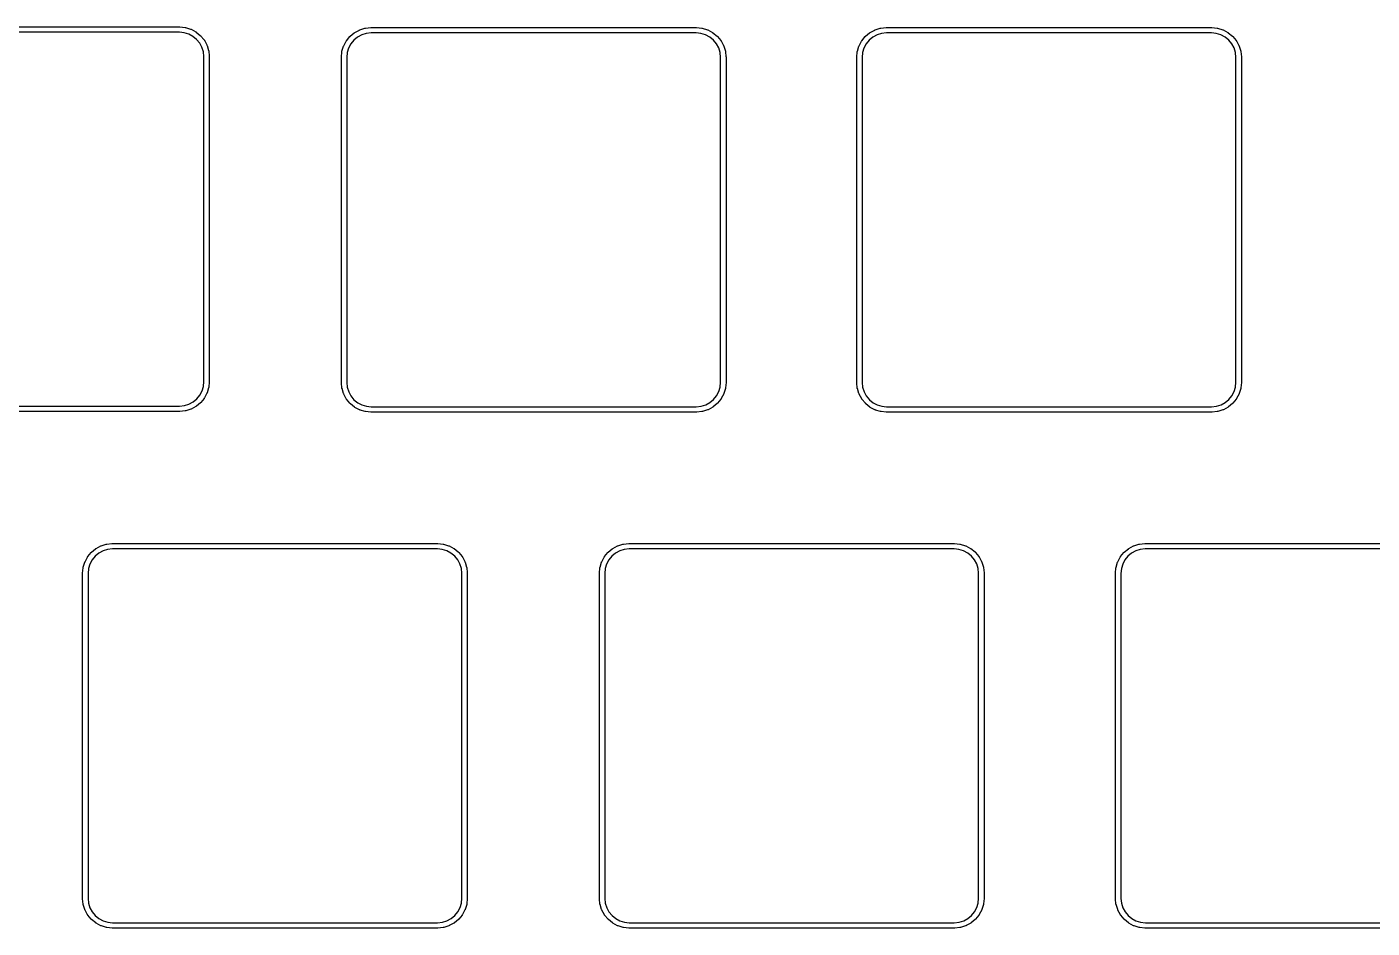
# Model space of a CAD drawing. Extents: x -16 to 302, y -161 to -39.
# Drawn here: x 124.96 to 174.62, y -137.28 to -104 of the extents above; entities that cross this region are included whole.
import ezdxf

# ---------------------------------------------------------------- set-up
doc = ezdxf.new("R2010")
doc.units = 0
doc.layers.add('BLACK', color=7, linetype='CONTINUOUS')

msp = doc.modelspace()

# ---------------------------------------------------------------- linework, layer by layer
at = {"layer": 'BLACK', "linetype": 'CONTINUOUS'}
for p, q in [((118.588, -104.002), (130.598, -104.002)), ((130.588, -104.202), (118.592, -104.202)), ((130.767, -104.22), (130.588, -104.202)), ((130.598, -104.002), (130.602, -104.002)), ((130.602, -104.002), (130.602, -104.002)), ((130.602, -104.002), (130.797, -104.021)), ((130.935, -104.27), (130.767, -104.22)), ((130.797, -104.021), (130.797, -104.021)), ((130.797, -104.021), (130.798, -104.022)), ((130.798, -104.022), (130.807, -104.023)), ((130.807, -104.023), (130.816, -104.025)), ((130.816, -104.025), (131.003, -104.082)), ((131.09, -104.353), (130.935, -104.27)), ((131.003, -104.082), (131.003, -104.082)), ((131.003, -104.082), (131.004, -104.082)), ((131.004, -104.082), (131.012, -104.086)), ((131.012, -104.086), (131.021, -104.089)), ((131.021, -104.089), (131.193, -104.181)), ((131.193, -104.181), (131.193, -104.181)), ((131.193, -104.181), (131.193, -104.181)), ((131.193, -104.181), (131.194, -104.181)), ((131.194, -104.181), (131.202, -104.186)), ((131.202, -104.186), (131.209, -104.191)), ((131.209, -104.191), (131.36, -104.315)), ((136.895, -104.346), (137.045, -104.221)), ((137.045, -104.221), (137.046, -104.22)), ((137.046, -104.22), (137.054, -104.215)), ((137.054, -104.215), (137.061, -104.21)), ((137.061, -104.21), (137.233, -104.117)), ((137.233, -104.117), (137.234, -104.117)), ((137.234, -104.117), (137.243, -104.113)), ((137.243, -104.113), (137.251, -104.11)), ((137.251, -104.11), (137.437, -104.052)), ((137.487, -104.246), (137.319, -104.298)), ((137.437, -104.052), (137.439, -104.052)), ((137.439, -104.052), (137.448, -104.05)), ((137.448, -104.05), (137.456, -104.048)), ((137.456, -104.048), (137.651, -104.028)), ((137.666, -104.227), (137.487, -104.246)), ((137.651, -104.028), (137.652, -104.028)), ((137.652, -104.028), (137.656, -104.028)), ((137.656, -104.028), (137.661, -104.027)), ((137.661, -104.027), (137.663, -104.027)), ((137.663, -104.027), (137.663, -104.027)), ((137.663, -104.027), (149.673, -104.027)), ((137.668, -104.227), (137.666, -104.227)), ((149.663, -104.227), (137.668, -104.227)), ((149.843, -104.245), (149.663, -104.227)), ((149.673, -104.027), (149.678, -104.028)), ((149.678, -104.028), (149.678, -104.028)), ((149.678, -104.028), (149.872, -104.047)), ((150.011, -104.296), (149.843, -104.245)), ((149.872, -104.047), (149.872, -104.047)), ((149.872, -104.047), (149.873, -104.047)), ((149.873, -104.047), (149.882, -104.049)), ((149.882, -104.049), (149.891, -104.051)), ((149.891, -104.051), (150.078, -104.107)), ((150.078, -104.107), (150.078, -104.107)), ((150.078, -104.107), (150.079, -104.107)), ((150.079, -104.107), (150.088, -104.111)), ((150.088, -104.111), (150.096, -104.114)), ((150.096, -104.114), (150.268, -104.206)), ((150.268, -104.206), (150.268, -104.206)), ((150.268, -104.206), (150.268, -104.206)), ((150.268, -104.206), (150.27, -104.207)), ((150.27, -104.207), (150.277, -104.212)), ((150.277, -104.212), (150.285, -104.217)), ((150.285, -104.217), (150.436, -104.34)), ((155.919, -104.346), (156.07, -104.221)), ((156.07, -104.221), (156.071, -104.22)), ((156.071, -104.22), (156.078, -104.215)), ((156.078, -104.215), (156.086, -104.21)), ((156.086, -104.21), (156.258, -104.117)), ((156.258, -104.117), (156.259, -104.117)), ((156.259, -104.117), (156.267, -104.113)), ((156.267, -104.113), (156.276, -104.11)), ((156.276, -104.11), (156.462, -104.052)), ((156.512, -104.246), (156.344, -104.298)), ((156.462, -104.052), (156.463, -104.052)), ((156.463, -104.052), (156.472, -104.05)), ((156.472, -104.05), (156.481, -104.048)), ((156.481, -104.048), (156.675, -104.028)), ((156.691, -104.227), (156.512, -104.246)), ((156.675, -104.028), (156.677, -104.028)), ((156.677, -104.028), (156.681, -104.028)), ((156.681, -104.028), (156.685, -104.027)), ((156.685, -104.027), (156.688, -104.027)), ((156.688, -104.027), (156.688, -104.027)), ((156.688, -104.027), (168.698, -104.027)), ((156.692, -104.227), (156.691, -104.227)), ((168.688, -104.227), (156.692, -104.227)), ((168.867, -104.245), (168.688, -104.227)), ((168.698, -104.027), (168.702, -104.028)), ((168.702, -104.028), (168.702, -104.028)), ((168.702, -104.028), (168.897, -104.047)), ((169.035, -104.296), (168.867, -104.245)), ((168.897, -104.047), (168.897, -104.047)), ((168.897, -104.047), (168.898, -104.047)), ((168.898, -104.047), (168.907, -104.049)), ((168.907, -104.049), (168.916, -104.051)), ((168.916, -104.051), (169.103, -104.107)), ((169.103, -104.107), (169.103, -104.107)), ((169.103, -104.107), (169.104, -104.107)), ((169.104, -104.107), (169.112, -104.111)), ((169.112, -104.111), (169.121, -104.114)), ((169.121, -104.114), (169.293, -104.206)), ((169.293, -104.206), (169.293, -104.206)), ((169.293, -104.206), (169.293, -104.206)), ((169.293, -104.206), (169.294, -104.207)), ((169.294, -104.207), (169.302, -104.212)), ((169.302, -104.212), (169.309, -104.217)), ((169.309, -104.217), (169.46, -104.34)), ((131.226, -104.464), (131.09, -104.353)), ((131.338, -104.599), (131.226, -104.464)), ((131.422, -104.753), (131.338, -104.599)), ((131.36, -104.315), (131.36, -104.315)), ((131.36, -104.315), (131.36, -104.315)), ((131.36, -104.315), (131.362, -104.316)), ((131.362, -104.316), (131.368, -104.322)), ((131.368, -104.322), (131.374, -104.329)), ((131.374, -104.329), (131.499, -104.479)), ((131.474, -104.921), (131.422, -104.753)), ((131.499, -104.479), (131.5, -104.48)), ((131.5, -104.48), (131.505, -104.488)), ((131.505, -104.488), (131.51, -104.495)), ((131.51, -104.495), (131.602, -104.667)), ((131.602, -104.667), (131.603, -104.668)), ((131.603, -104.668), (131.606, -104.676)), ((131.606, -104.676), (131.61, -104.685)), ((131.61, -104.685), (131.668, -104.871)), ((136.591, -104.904), (136.648, -104.717)), ((136.648, -104.716), (136.652, -104.708)), ((136.648, -104.717), (136.648, -104.716)), ((136.652, -104.708), (136.655, -104.699)), ((136.655, -104.699), (136.747, -104.527)), ((136.747, -104.526), (136.753, -104.518)), ((136.747, -104.527), (136.747, -104.526)), ((136.747, -104.527), (136.747, -104.527)), ((136.747, -104.527), (136.747, -104.527)), ((136.753, -104.518), (136.758, -104.511)), ((136.758, -104.511), (136.881, -104.359)), ((136.919, -104.63), (136.836, -104.785)), ((136.881, -104.359), (136.882, -104.358)), ((136.881, -104.359), (136.881, -104.359)), ((136.881, -104.359), (136.881, -104.359)), ((136.882, -104.358), (136.888, -104.352)), ((136.888, -104.352), (136.895, -104.346)), ((137.03, -104.493), (136.919, -104.63)), ((137.165, -104.382), (137.03, -104.493)), ((137.319, -104.298), (137.165, -104.382)), ((150.166, -104.378), (150.011, -104.296)), ((150.302, -104.489), (150.166, -104.378)), ((150.414, -104.624), (150.302, -104.489)), ((150.497, -104.779), (150.414, -104.624)), ((150.436, -104.34), (150.436, -104.34)), ((150.436, -104.34), (150.436, -104.34)), ((150.436, -104.34), (150.437, -104.341)), ((150.437, -104.341), (150.443, -104.348)), ((150.443, -104.348), (150.45, -104.354)), ((150.45, -104.354), (150.574, -104.504)), ((150.549, -104.946), (150.497, -104.779)), ((150.574, -104.504), (150.575, -104.505)), ((150.575, -104.505), (150.58, -104.513)), ((150.58, -104.513), (150.585, -104.521)), ((150.585, -104.521), (150.678, -104.692)), ((150.678, -104.692), (150.678, -104.693)), ((150.678, -104.693), (150.682, -104.702)), ((150.682, -104.702), (150.685, -104.71)), ((150.685, -104.71), (150.743, -104.897)), ((155.616, -104.904), (155.672, -104.717)), ((155.672, -104.717), (155.673, -104.716)), ((155.673, -104.716), (155.676, -104.708)), ((155.676, -104.708), (155.68, -104.699)), ((155.68, -104.699), (155.771, -104.527)), ((155.771, -104.527), (155.772, -104.526)), ((155.771, -104.527), (155.771, -104.527)), ((155.771, -104.527), (155.771, -104.527)), ((155.772, -104.526), (155.777, -104.518)), ((155.777, -104.518), (155.782, -104.511)), ((155.782, -104.511), (155.906, -104.359)), ((155.943, -104.63), (155.861, -104.785)), ((155.906, -104.358), (155.913, -104.352)), ((155.906, -104.359), (155.906, -104.358)), ((155.906, -104.359), (155.906, -104.359)), ((155.906, -104.359), (155.906, -104.359)), ((155.913, -104.352), (155.919, -104.346)), ((156.054, -104.493), (155.943, -104.63)), ((156.19, -104.382), (156.054, -104.493)), ((156.344, -104.298), (156.19, -104.382)), ((169.19, -104.378), (169.035, -104.296)), ((169.326, -104.489), (169.19, -104.378)), ((169.438, -104.624), (169.326, -104.489)), ((169.522, -104.779), (169.438, -104.624)), ((169.46, -104.34), (169.46, -104.34)), ((169.46, -104.34), (169.46, -104.34)), ((169.46, -104.34), (169.462, -104.341)), ((169.462, -104.341), (169.468, -104.348)), ((169.468, -104.348), (169.474, -104.354)), ((169.474, -104.354), (169.599, -104.504)), ((169.574, -104.946), (169.522, -104.779)), ((169.599, -104.504), (169.6, -104.505)), ((169.6, -104.505), (169.605, -104.513)), ((169.605, -104.513), (169.61, -104.521)), ((169.61, -104.521), (169.702, -104.692)), ((169.702, -104.692), (169.703, -104.693)), ((169.703, -104.693), (169.706, -104.702)), ((169.706, -104.702), (169.71, -104.71)), ((169.71, -104.71), (169.768, -104.897)), ((131.493, -105.1), (131.474, -104.921)), ((131.493, -105.102), (131.493, -105.1)), ((131.493, -117.097), (131.493, -105.102)), ((131.668, -104.871), (131.668, -104.873)), ((131.668, -104.873), (131.67, -104.881)), ((131.67, -104.881), (131.672, -104.89)), ((131.672, -104.89), (131.692, -105.084)), ((131.692, -105.084), (131.692, -105.086)), ((131.692, -105.086), (131.692, -105.09)), ((131.692, -105.09), (131.693, -105.095)), ((131.693, -105.095), (131.693, -105.097)), ((131.693, -105.097), (131.693, -105.097)), ((131.693, -105.097), (131.693, -117.107)), ((136.568, -105.118), (136.588, -104.923)), ((136.568, -105.122), (136.568, -105.118)), ((136.568, -105.118), (136.568, -105.118)), ((136.568, -117.132), (136.568, -105.122)), ((136.588, -104.922), (136.59, -104.913)), ((136.588, -104.923), (136.588, -104.922)), ((136.59, -104.913), (136.591, -104.904)), ((136.786, -104.953), (136.768, -105.132)), ((136.768, -105.132), (136.768, -117.127)), ((136.836, -104.785), (136.786, -104.953)), ((150.568, -105.126), (150.549, -104.946)), ((150.568, -105.127), (150.568, -105.126)), ((150.568, -117.122), (150.568, -105.127)), ((150.743, -104.897), (150.744, -104.898)), ((150.744, -104.898), (150.745, -104.907)), ((150.745, -104.907), (150.747, -104.916)), ((150.747, -104.916), (150.767, -105.11)), ((150.767, -105.11), (150.768, -105.111)), ((150.768, -105.111), (150.768, -105.116)), ((150.768, -105.116), (150.768, -105.12)), ((150.768, -105.12), (150.768, -105.122)), ((150.768, -105.122), (150.768, -105.122)), ((150.768, -105.122), (150.768, -117.132)), ((155.593, -105.118), (155.612, -104.923)), ((155.593, -105.122), (155.593, -105.118)), ((155.593, -105.118), (155.593, -105.118)), ((155.593, -117.132), (155.593, -105.122)), ((155.612, -104.922), (155.614, -104.913)), ((155.612, -104.923), (155.612, -104.922)), ((155.614, -104.913), (155.616, -104.904)), ((155.81, -104.953), (155.793, -105.132)), ((155.793, -105.132), (155.793, -117.127)), ((155.861, -104.785), (155.81, -104.953)), ((169.593, -105.126), (169.574, -104.946)), ((169.593, -105.127), (169.593, -105.126)), ((169.593, -117.122), (169.593, -105.127)), ((169.768, -104.897), (169.768, -104.898)), ((169.768, -104.898), (169.77, -104.907)), ((169.77, -104.907), (169.772, -104.916)), ((169.772, -104.916), (169.792, -105.11)), ((169.792, -105.11), (169.792, -105.111)), ((169.792, -105.111), (169.792, -105.116)), ((169.792, -105.116), (169.793, -105.12)), ((169.793, -105.12), (169.793, -105.122)), ((169.793, -105.122), (169.793, -105.122)), ((169.793, -105.122), (169.793, -117.132)), ((131.475, -117.277), (131.493, -117.097)), ((131.692, -117.112), (131.673, -117.306)), ((131.693, -117.107), (131.692, -117.112)), ((131.692, -117.112), (131.692, -117.112)), ((136.568, -117.135), (136.568, -117.132)), ((136.568, -117.132), (136.568, -117.132)), ((136.568, -117.139), (136.568, -117.135)), ((136.568, -117.143), (136.568, -117.139)), ((136.569, -117.145), (136.568, -117.143)), ((136.589, -117.339), (136.569, -117.145)), ((136.768, -117.127), (136.768, -117.129)), ((136.768, -117.129), (136.787, -117.308)), ((150.55, -117.302), (150.568, -117.122)), ((150.768, -117.137), (150.748, -117.331)), ((150.768, -117.132), (150.768, -117.137)), ((150.768, -117.137), (150.768, -117.137)), ((155.593, -117.135), (155.593, -117.132)), ((155.593, -117.132), (155.593, -117.132)), ((155.593, -117.139), (155.593, -117.135)), ((155.593, -117.143), (155.593, -117.139)), ((155.593, -117.145), (155.593, -117.143)), ((155.614, -117.339), (155.593, -117.145)), ((155.793, -117.127), (155.793, -117.129)), ((155.793, -117.129), (155.811, -117.308)), ((169.575, -117.302), (169.593, -117.122)), ((169.792, -117.137), (169.773, -117.331)), ((169.793, -117.132), (169.792, -117.137)), ((169.792, -117.137), (169.792, -117.137)), ((131.231, -117.736), (131.342, -117.6)), ((131.342, -117.6), (131.424, -117.445)), ((131.424, -117.445), (131.475, -117.277)), ((131.605, -117.53), (131.514, -117.702)), ((131.609, -117.522), (131.605, -117.53)), ((131.612, -117.513), (131.609, -117.522)), ((131.613, -117.512), (131.612, -117.513)), ((131.669, -117.325), (131.613, -117.512)), ((131.671, -117.316), (131.669, -117.325)), ((131.673, -117.307), (131.671, -117.316)), ((131.673, -117.306), (131.673, -117.307)), ((136.591, -117.348), (136.589, -117.339)), ((136.592, -117.357), (136.591, -117.348)), ((136.593, -117.358), (136.592, -117.357)), ((136.651, -117.544), (136.593, -117.358)), ((136.654, -117.553), (136.651, -117.544)), ((136.658, -117.561), (136.654, -117.553)), ((136.658, -117.562), (136.658, -117.561)), ((136.751, -117.734), (136.658, -117.562)), ((136.658, -117.562), (136.658, -117.562)), ((136.658, -117.562), (136.658, -117.562)), ((136.787, -117.308), (136.839, -117.476)), ((136.839, -117.476), (136.922, -117.63)), ((136.922, -117.63), (137.034, -117.766)), ((150.306, -117.761), (150.417, -117.625)), ((150.417, -117.625), (150.5, -117.47)), ((150.5, -117.47), (150.55, -117.302)), ((150.681, -117.555), (150.589, -117.728)), ((150.684, -117.547), (150.681, -117.555)), ((150.688, -117.539), (150.684, -117.547)), ((150.745, -117.35), (150.688, -117.537)), ((150.688, -117.537), (150.688, -117.539)), ((150.746, -117.342), (150.745, -117.35)), ((150.748, -117.333), (150.746, -117.342)), ((150.748, -117.331), (150.748, -117.333)), ((155.615, -117.348), (155.614, -117.339)), ((155.617, -117.357), (155.615, -117.348)), ((155.617, -117.358), (155.617, -117.357)), ((155.675, -117.544), (155.617, -117.358)), ((155.679, -117.553), (155.675, -117.544)), ((155.682, -117.561), (155.679, -117.553)), ((155.683, -117.562), (155.682, -117.561)), ((155.776, -117.734), (155.683, -117.562)), ((155.683, -117.562), (155.683, -117.562)), ((155.683, -117.562), (155.683, -117.562)), ((155.811, -117.308), (155.863, -117.476)), ((155.863, -117.476), (155.947, -117.63)), ((155.947, -117.63), (156.059, -117.766)), ((169.331, -117.761), (169.442, -117.625)), ((169.442, -117.625), (169.524, -117.47)), ((169.524, -117.47), (169.575, -117.302)), ((169.705, -117.555), (169.614, -117.728)), ((169.709, -117.547), (169.705, -117.555)), ((169.712, -117.539), (169.709, -117.547)), ((169.713, -117.537), (169.712, -117.539)), ((169.769, -117.35), (169.713, -117.537)), ((169.771, -117.342), (169.769, -117.35)), ((169.773, -117.333), (169.771, -117.342)), ((169.773, -117.331), (169.773, -117.333)), ((118.597, -118.002), (130.593, -118.002)), ((130.593, -118.002), (130.594, -118.002)), ((130.594, -118.002), (130.773, -117.983)), ((130.804, -118.181), (130.61, -118.201)), ((130.773, -117.983), (130.941, -117.931)), ((130.813, -118.179), (130.804, -118.181)), ((130.822, -118.177), (130.813, -118.179)), ((130.823, -118.177), (130.822, -118.177)), ((131.01, -118.119), (130.823, -118.177)), ((130.941, -117.931), (131.096, -117.848)), ((131.018, -118.116), (131.01, -118.119)), ((131.026, -118.112), (131.018, -118.116)), ((131.028, -118.112), (131.026, -118.112)), ((131.199, -118.019), (131.028, -118.112)), ((131.028, -118.112), (131.028, -118.112)), ((131.028, -118.112), (131.028, -118.112)), ((131.096, -117.848), (131.231, -117.736)), ((131.207, -118.014), (131.199, -118.019)), ((131.214, -118.009), (131.207, -118.014)), ((131.216, -118.008), (131.214, -118.009)), ((131.366, -117.884), (131.216, -118.008)), ((131.372, -117.877), (131.366, -117.884)), ((131.379, -117.871), (131.372, -117.877)), ((131.38, -117.87), (131.379, -117.871)), ((131.503, -117.718), (131.38, -117.87)), ((131.38, -117.87), (131.38, -117.87)), ((131.38, -117.87), (131.38, -117.87)), ((131.508, -117.711), (131.503, -117.718)), ((131.513, -117.703), (131.508, -117.711)), ((131.514, -117.702), (131.513, -117.703)), ((131.514, -117.702), (131.514, -117.702)), ((131.514, -117.702), (131.514, -117.702)), ((136.756, -117.742), (136.751, -117.734)), ((136.761, -117.749), (136.756, -117.742)), ((136.762, -117.75), (136.761, -117.749)), ((136.886, -117.901), (136.762, -117.75)), ((136.893, -117.907), (136.886, -117.901)), ((136.899, -117.913), (136.893, -117.907)), ((136.9, -117.914), (136.899, -117.913)), ((137.051, -118.038), (136.9, -117.914)), ((136.9, -117.914), (136.9, -117.914)), ((136.9, -117.914), (136.9, -117.914)), ((137.034, -117.766), (137.17, -117.877)), ((137.059, -118.043), (137.051, -118.038)), ((137.066, -118.048), (137.059, -118.043)), ((137.068, -118.049), (137.066, -118.048)), ((137.24, -118.14), (137.068, -118.049)), ((137.068, -118.049), (137.068, -118.049)), ((137.068, -118.049), (137.068, -118.049)), ((137.17, -117.877), (137.325, -117.959)), ((137.248, -118.144), (137.24, -118.14)), ((137.257, -118.147), (137.248, -118.144)), ((137.258, -118.148), (137.257, -118.147)), ((137.445, -118.204), (137.258, -118.148)), ((137.325, -117.959), (137.493, -118.01)), ((137.493, -118.01), (137.673, -118.027)), ((137.673, -118.027), (149.668, -118.027)), ((149.668, -118.027), (149.67, -118.027)), ((149.67, -118.027), (149.849, -118.008)), ((149.849, -118.008), (150.017, -117.957)), ((150.085, -118.145), (149.899, -118.202)), ((150.017, -117.957), (150.171, -117.873)), ((150.093, -118.141), (150.085, -118.145)), ((150.102, -118.138), (150.093, -118.141)), ((150.103, -118.137), (150.102, -118.138)), ((150.275, -118.044), (150.103, -118.137)), ((150.103, -118.137), (150.103, -118.137)), ((150.103, -118.137), (150.103, -118.137)), ((150.171, -117.873), (150.306, -117.761)), ((150.282, -118.039), (150.275, -118.044)), ((150.29, -118.034), (150.282, -118.039)), ((150.291, -118.033), (150.29, -118.034)), ((150.441, -117.909), (150.291, -118.033)), ((150.448, -117.903), (150.441, -117.909)), ((150.454, -117.896), (150.448, -117.903)), ((150.455, -117.895), (150.454, -117.896)), ((150.578, -117.744), (150.455, -117.895)), ((150.455, -117.895), (150.455, -117.895)), ((150.455, -117.895), (150.455, -117.895)), ((150.583, -117.736), (150.578, -117.744)), ((150.589, -117.729), (150.583, -117.736)), ((150.589, -117.728), (150.589, -117.728)), ((150.589, -117.728), (150.589, -117.728)), ((150.589, -117.728), (150.589, -117.729)), ((155.781, -117.742), (155.776, -117.734)), ((155.786, -117.749), (155.781, -117.742)), ((155.787, -117.75), (155.786, -117.749)), ((155.911, -117.901), (155.787, -117.75)), ((155.917, -117.907), (155.911, -117.901)), ((155.924, -117.913), (155.917, -117.907)), ((155.925, -117.914), (155.924, -117.913)), ((156.076, -118.038), (155.925, -117.914)), ((155.925, -117.914), (155.925, -117.914)), ((155.925, -117.914), (155.925, -117.914)), ((156.059, -117.766), (156.195, -117.877)), ((156.084, -118.043), (156.076, -118.038)), ((156.091, -118.048), (156.084, -118.043)), ((156.092, -118.049), (156.091, -118.048)), ((156.265, -118.14), (156.092, -118.049)), ((156.092, -118.049), (156.092, -118.049)), ((156.092, -118.049), (156.092, -118.049)), ((156.195, -117.877), (156.35, -117.959)), ((156.273, -118.144), (156.265, -118.14)), ((156.281, -118.147), (156.273, -118.144)), ((156.283, -118.148), (156.281, -118.147)), ((156.469, -118.204), (156.283, -118.148)), ((156.35, -117.959), (156.518, -118.01)), ((156.518, -118.01), (156.697, -118.027)), ((156.697, -118.027), (168.693, -118.027)), ((168.693, -118.027), (168.694, -118.027)), ((168.694, -118.027), (168.873, -118.008)), ((168.873, -118.008), (169.041, -117.957)), ((169.11, -118.145), (168.923, -118.202)), ((169.041, -117.957), (169.196, -117.873)), ((169.118, -118.141), (169.11, -118.145)), ((169.126, -118.138), (169.118, -118.141)), ((169.128, -118.137), (169.126, -118.138)), ((169.299, -118.044), (169.128, -118.137)), ((169.128, -118.137), (169.128, -118.137)), ((169.128, -118.137), (169.128, -118.137)), ((169.196, -117.873), (169.331, -117.761)), ((169.307, -118.039), (169.299, -118.044)), ((169.314, -118.034), (169.307, -118.039)), ((169.316, -118.033), (169.314, -118.034)), ((169.466, -117.909), (169.316, -118.033)), ((169.472, -117.903), (169.466, -117.909)), ((169.479, -117.896), (169.472, -117.903)), ((169.48, -117.895), (169.479, -117.896)), ((169.603, -117.744), (169.48, -117.895)), ((169.48, -117.895), (169.48, -117.895)), ((169.48, -117.895), (169.48, -117.895)), ((169.608, -117.736), (169.603, -117.744)), ((169.613, -117.729), (169.608, -117.736)), ((169.614, -117.728), (169.613, -117.729)), ((169.614, -117.728), (169.614, -117.728)), ((169.614, -117.728), (169.614, -117.728)), ((130.598, -118.202), (118.588, -118.202)), ((130.6, -118.202), (130.598, -118.202)), ((130.598, -118.202), (130.598, -118.202)), ((130.604, -118.201), (130.6, -118.202)), ((130.609, -118.201), (130.604, -118.201)), ((130.61, -118.201), (130.609, -118.201)), ((137.454, -118.206), (137.445, -118.204)), ((137.463, -118.208), (137.454, -118.206)), ((137.464, -118.208), (137.463, -118.208)), ((137.658, -118.227), (137.464, -118.208)), ((137.464, -118.208), (137.464, -118.208)), ((137.663, -118.227), (137.658, -118.227)), ((137.658, -118.227), (137.658, -118.227)), ((149.673, -118.227), (137.663, -118.227)), ((149.675, -118.227), (149.673, -118.227)), ((149.673, -118.227), (149.673, -118.227)), ((149.68, -118.227), (149.675, -118.227)), ((149.684, -118.227), (149.68, -118.227)), ((149.685, -118.227), (149.684, -118.227)), ((149.88, -118.206), (149.685, -118.227)), ((149.888, -118.205), (149.88, -118.206)), ((149.897, -118.203), (149.888, -118.205)), ((149.899, -118.202), (149.897, -118.203)), ((156.478, -118.206), (156.469, -118.204)), ((156.487, -118.208), (156.478, -118.206)), ((156.489, -118.208), (156.487, -118.208)), ((156.683, -118.227), (156.489, -118.208)), ((156.489, -118.208), (156.489, -118.208)), ((156.688, -118.227), (156.683, -118.227)), ((156.683, -118.227), (156.683, -118.227)), ((168.698, -118.227), (156.688, -118.227)), ((168.7, -118.227), (168.698, -118.227)), ((168.698, -118.227), (168.698, -118.227)), ((168.704, -118.227), (168.7, -118.227)), ((168.709, -118.227), (168.704, -118.227)), ((168.71, -118.227), (168.709, -118.227)), ((168.904, -118.206), (168.71, -118.227)), ((168.913, -118.205), (168.904, -118.206)), ((168.922, -118.203), (168.913, -118.205)), ((168.923, -118.202), (168.922, -118.203)), ((127.701, -123.16), (127.887, -123.102)), ((127.887, -123.102), (127.888, -123.102)), ((127.888, -123.102), (127.897, -123.1)), ((127.897, -123.1), (127.906, -123.098)), ((127.906, -123.098), (128.1, -123.078)), ((128.1, -123.078), (128.102, -123.078)), ((128.102, -123.078), (128.106, -123.078)), ((128.106, -123.078), (128.11, -123.077)), ((128.11, -123.077), (128.113, -123.077)), ((128.113, -123.077), (128.113, -123.077)), ((128.113, -123.077), (140.123, -123.077)), ((140.123, -123.077), (140.127, -123.078)), ((140.127, -123.078), (140.127, -123.078)), ((140.127, -123.078), (140.322, -123.097)), ((140.322, -123.097), (140.322, -123.097)), ((140.322, -123.097), (140.323, -123.097)), ((140.323, -123.097), (140.332, -123.099)), ((140.332, -123.099), (140.341, -123.101)), ((140.341, -123.101), (140.528, -123.157)), ((146.776, -123.16), (146.962, -123.102)), ((146.962, -123.102), (146.964, -123.102)), ((146.964, -123.102), (146.973, -123.1)), ((146.973, -123.1), (146.981, -123.098)), ((146.981, -123.098), (147.176, -123.078)), ((147.176, -123.078), (147.177, -123.078)), ((147.177, -123.078), (147.181, -123.078)), ((147.181, -123.078), (147.186, -123.077)), ((147.186, -123.077), (147.188, -123.077)), ((147.188, -123.077), (147.188, -123.077)), ((147.188, -123.077), (159.198, -123.077)), ((159.198, -123.077), (159.203, -123.078)), ((159.203, -123.078), (159.203, -123.078)), ((159.203, -123.078), (159.397, -123.097)), ((159.397, -123.097), (159.397, -123.097)), ((159.397, -123.097), (159.398, -123.097)), ((159.398, -123.097), (159.407, -123.099)), ((159.407, -123.099), (159.416, -123.101)), ((159.416, -123.101), (159.603, -123.157)), ((165.826, -123.16), (166.012, -123.102)), ((166.012, -123.102), (166.014, -123.102)), ((166.014, -123.102), (166.023, -123.1)), ((166.023, -123.1), (166.031, -123.098)), ((166.031, -123.098), (166.226, -123.078)), ((166.226, -123.078), (166.227, -123.078)), ((166.227, -123.078), (166.231, -123.078)), ((166.231, -123.078), (166.236, -123.077)), ((166.236, -123.077), (166.238, -123.077)), ((166.238, -123.077), (166.238, -123.077)), ((166.238, -123.077), (178.248, -123.077)), ((127.105, -123.749), (127.196, -123.577)), ((127.196, -123.577), (127.197, -123.576)), ((127.196, -123.577), (127.196, -123.577)), ((127.196, -123.577), (127.196, -123.577)), ((127.197, -123.576), (127.202, -123.568)), ((127.202, -123.568), (127.207, -123.561)), ((127.207, -123.561), (127.331, -123.409)), ((127.331, -123.408), (127.338, -123.402)), ((127.331, -123.409), (127.331, -123.408)), ((127.331, -123.409), (127.331, -123.409)), ((127.331, -123.409), (127.331, -123.409)), ((127.338, -123.402), (127.344, -123.396)), ((127.344, -123.396), (127.495, -123.271)), ((127.479, -123.543), (127.368, -123.68)), ((127.615, -123.432), (127.479, -123.543)), ((127.495, -123.271), (127.496, -123.27)), ((127.496, -123.27), (127.503, -123.265)), ((127.503, -123.265), (127.511, -123.26)), ((127.511, -123.26), (127.683, -123.167)), ((127.769, -123.348), (127.615, -123.432)), ((127.683, -123.167), (127.684, -123.167)), ((127.684, -123.167), (127.692, -123.163)), ((127.692, -123.163), (127.701, -123.16)), ((127.937, -123.296), (127.769, -123.348)), ((128.116, -123.277), (127.937, -123.296)), ((128.117, -123.277), (128.116, -123.277)), ((140.113, -123.277), (128.117, -123.277)), ((140.292, -123.295), (140.113, -123.277)), ((140.46, -123.346), (140.292, -123.295)), ((140.615, -123.428), (140.46, -123.346)), ((140.528, -123.157), (140.528, -123.157)), ((140.528, -123.157), (140.529, -123.157)), ((140.529, -123.157), (140.537, -123.161)), ((140.537, -123.161), (140.546, -123.164)), ((140.546, -123.164), (140.718, -123.256)), ((140.751, -123.539), (140.615, -123.428)), ((140.718, -123.256), (140.718, -123.256)), ((140.718, -123.256), (140.718, -123.256)), ((140.718, -123.256), (140.719, -123.257)), ((140.719, -123.257), (140.727, -123.262)), ((140.727, -123.262), (140.734, -123.267)), ((140.734, -123.267), (140.885, -123.39)), ((140.863, -123.674), (140.751, -123.539)), ((140.885, -123.39), (140.885, -123.39)), ((140.885, -123.39), (140.885, -123.39)), ((140.885, -123.39), (140.887, -123.391)), ((140.887, -123.391), (140.893, -123.398)), ((140.893, -123.398), (140.899, -123.404)), ((140.899, -123.404), (141.024, -123.554)), ((141.024, -123.554), (141.025, -123.555)), ((141.025, -123.555), (141.03, -123.563)), ((141.03, -123.563), (141.035, -123.571)), ((141.035, -123.571), (141.127, -123.742)), ((146.18, -123.749), (146.272, -123.577)), ((146.272, -123.576), (146.278, -123.568)), ((146.272, -123.577), (146.272, -123.576)), ((146.272, -123.577), (146.272, -123.577)), ((146.272, -123.577), (146.272, -123.577)), ((146.278, -123.568), (146.283, -123.561)), ((146.283, -123.561), (146.406, -123.409)), ((146.406, -123.409), (146.407, -123.408)), ((146.406, -123.409), (146.406, -123.409)), ((146.406, -123.409), (146.406, -123.409)), ((146.407, -123.408), (146.413, -123.402)), ((146.413, -123.402), (146.42, -123.396)), ((146.42, -123.396), (146.57, -123.271)), ((146.555, -123.543), (146.444, -123.68)), ((146.69, -123.432), (146.555, -123.543)), ((146.57, -123.271), (146.571, -123.27)), ((146.571, -123.27), (146.579, -123.265)), ((146.579, -123.265), (146.586, -123.26)), ((146.586, -123.26), (146.758, -123.167)), ((146.844, -123.348), (146.69, -123.432)), ((146.758, -123.167), (146.759, -123.167)), ((146.759, -123.167), (146.768, -123.163)), ((146.768, -123.163), (146.776, -123.16)), ((147.012, -123.296), (146.844, -123.348)), ((147.191, -123.277), (147.012, -123.296)), ((147.193, -123.277), (147.191, -123.277)), ((159.188, -123.277), (147.193, -123.277)), ((159.368, -123.295), (159.188, -123.277)), ((159.536, -123.346), (159.368, -123.295)), ((159.691, -123.428), (159.536, -123.346)), ((159.603, -123.157), (159.603, -123.157)), ((159.603, -123.157), (159.604, -123.157)), ((159.604, -123.157), (159.613, -123.161)), ((159.613, -123.161), (159.621, -123.164)), ((159.621, -123.164), (159.793, -123.256)), ((159.827, -123.539), (159.691, -123.428)), ((159.793, -123.256), (159.793, -123.256)), ((159.793, -123.256), (159.793, -123.256)), ((159.793, -123.256), (159.795, -123.257)), ((159.795, -123.257), (159.802, -123.262)), ((159.802, -123.262), (159.81, -123.267)), ((159.81, -123.267), (159.961, -123.39)), ((159.939, -123.674), (159.827, -123.539)), ((159.961, -123.39), (159.961, -123.39)), ((159.961, -123.39), (159.961, -123.39)), ((159.961, -123.39), (159.962, -123.391)), ((159.962, -123.391), (159.968, -123.398)), ((159.968, -123.398), (159.975, -123.404)), ((159.975, -123.404), (160.099, -123.554)), ((160.099, -123.554), (160.1, -123.555)), ((160.1, -123.555), (160.105, -123.563)), ((160.105, -123.563), (160.11, -123.571)), ((160.11, -123.571), (160.203, -123.742)), ((165.23, -123.749), (165.322, -123.577)), ((165.322, -123.576), (165.328, -123.568)), ((165.322, -123.577), (165.322, -123.576)), ((165.322, -123.577), (165.322, -123.577)), ((165.322, -123.577), (165.322, -123.577)), ((165.328, -123.568), (165.333, -123.561)), ((165.333, -123.561), (165.456, -123.409)), ((165.456, -123.409), (165.457, -123.408)), ((165.456, -123.409), (165.456, -123.409)), ((165.456, -123.409), (165.456, -123.409)), ((165.457, -123.408), (165.463, -123.402)), ((165.463, -123.402), (165.47, -123.396)), ((165.47, -123.396), (165.62, -123.271)), ((165.605, -123.543), (165.494, -123.68)), ((165.74, -123.432), (165.605, -123.543)), ((165.62, -123.271), (165.621, -123.27)), ((165.621, -123.27), (165.629, -123.265)), ((165.629, -123.265), (165.636, -123.26)), ((165.636, -123.26), (165.808, -123.167)), ((165.894, -123.348), (165.74, -123.432)), ((165.808, -123.167), (165.809, -123.167)), ((165.809, -123.167), (165.818, -123.163)), ((165.818, -123.163), (165.826, -123.16)), ((166.062, -123.296), (165.894, -123.348)), ((166.241, -123.277), (166.062, -123.296)), ((166.243, -123.277), (166.241, -123.277)), ((178.238, -123.277), (166.243, -123.277)), ((127.018, -124.168), (127.037, -123.973)), ((127.037, -123.972), (127.039, -123.963)), ((127.037, -123.973), (127.037, -123.972)), ((127.039, -123.963), (127.041, -123.954)), ((127.041, -123.954), (127.097, -123.767)), ((127.097, -123.767), (127.098, -123.766)), ((127.098, -123.766), (127.101, -123.758)), ((127.101, -123.758), (127.105, -123.749)), ((127.235, -124.003), (127.218, -124.182)), ((127.286, -123.835), (127.235, -124.003)), ((127.368, -123.68), (127.286, -123.835)), ((140.947, -123.829), (140.863, -123.674)), ((140.999, -123.996), (140.947, -123.829)), ((141.018, -124.176), (140.999, -123.996)), ((141.127, -123.742), (141.128, -123.743)), ((141.128, -123.743), (141.131, -123.752)), ((141.131, -123.752), (141.135, -123.76)), ((141.135, -123.76), (141.193, -123.947)), ((141.193, -123.947), (141.193, -123.948)), ((141.193, -123.948), (141.195, -123.957)), ((141.195, -123.957), (141.197, -123.966)), ((141.197, -123.966), (141.217, -124.16)), ((146.093, -124.168), (146.113, -123.973)), ((146.113, -123.972), (146.115, -123.963)), ((146.113, -123.973), (146.113, -123.972)), ((146.115, -123.963), (146.116, -123.954)), ((146.116, -123.954), (146.173, -123.767)), ((146.173, -123.766), (146.177, -123.758)), ((146.173, -123.767), (146.173, -123.766)), ((146.177, -123.758), (146.18, -123.749)), ((146.311, -124.003), (146.293, -124.182)), ((146.361, -123.835), (146.311, -124.003)), ((146.444, -123.68), (146.361, -123.835)), ((160.022, -123.829), (159.939, -123.674)), ((160.074, -123.996), (160.022, -123.829)), ((160.093, -124.176), (160.074, -123.996)), ((160.203, -123.742), (160.203, -123.743)), ((160.203, -123.743), (160.207, -123.752)), ((160.207, -123.752), (160.21, -123.76)), ((160.21, -123.76), (160.268, -123.947)), ((160.268, -123.947), (160.269, -123.948)), ((160.269, -123.948), (160.27, -123.957)), ((160.27, -123.957), (160.272, -123.966)), ((160.272, -123.966), (160.292, -124.16)), ((165.143, -124.168), (165.163, -123.973)), ((165.163, -123.972), (165.165, -123.963)), ((165.163, -123.973), (165.163, -123.972)), ((165.165, -123.963), (165.166, -123.954)), ((165.166, -123.954), (165.223, -123.767)), ((165.223, -123.766), (165.227, -123.758)), ((165.223, -123.767), (165.223, -123.766)), ((165.227, -123.758), (165.23, -123.749)), ((165.361, -124.003), (165.343, -124.182)), ((165.411, -123.835), (165.361, -124.003)), ((165.494, -123.68), (165.411, -123.835)), ((127.018, -124.172), (127.018, -124.168)), ((127.018, -124.168), (127.018, -124.168)), ((127.018, -136.182), (127.018, -124.172)), ((127.218, -124.182), (127.218, -136.177)), ((141.018, -124.177), (141.018, -124.176)), ((141.018, -136.172), (141.018, -124.177)), ((141.217, -124.16), (141.217, -124.161)), ((141.217, -124.161), (141.217, -124.166)), ((141.217, -124.166), (141.218, -124.17)), ((141.218, -124.17), (141.218, -124.172)), ((141.218, -124.172), (141.218, -124.172)), ((141.218, -124.172), (141.218, -136.182)), ((146.093, -124.172), (146.093, -124.168)), ((146.093, -124.168), (146.093, -124.168)), ((146.093, -136.182), (146.093, -124.172)), ((146.293, -124.182), (146.293, -136.177)), ((160.093, -124.177), (160.093, -124.176)), ((160.093, -136.172), (160.093, -124.177)), ((160.292, -124.16), (160.293, -124.161)), ((160.293, -124.161), (160.293, -124.166)), ((160.293, -124.166), (160.293, -124.17)), ((160.293, -124.17), (160.293, -124.172)), ((160.293, -124.172), (160.293, -124.172)), ((160.293, -124.172), (160.293, -136.182)), ((165.143, -124.172), (165.143, -124.168)), ((165.143, -124.168), (165.143, -124.168)), ((165.143, -136.182), (165.143, -124.172)), ((165.343, -124.182), (165.343, -136.177)), ((127.018, -136.185), (127.018, -136.182)), ((127.018, -136.182), (127.018, -136.182)), ((127.018, -136.189), (127.018, -136.185)), ((127.018, -136.193), (127.018, -136.189)), ((127.018, -136.195), (127.018, -136.193)), ((127.039, -136.389), (127.018, -136.195)), ((127.04, -136.398), (127.039, -136.389)), ((127.042, -136.407), (127.04, -136.398)), ((127.042, -136.408), (127.042, -136.407)), ((127.1, -136.594), (127.042, -136.408)), ((127.218, -136.177), (127.218, -136.179)), ((127.218, -136.179), (127.236, -136.358)), ((127.236, -136.358), (127.288, -136.526)), ((127.288, -136.526), (127.372, -136.68)), ((140.867, -136.675), (140.949, -136.52)), ((140.949, -136.52), (141, -136.352)), ((141, -136.352), (141.018, -136.172)), ((141.194, -136.4), (141.138, -136.587)), ((141.196, -136.392), (141.194, -136.4)), ((141.198, -136.383), (141.196, -136.392)), ((141.217, -136.187), (141.198, -136.381)), ((141.198, -136.381), (141.198, -136.383)), ((141.218, -136.182), (141.217, -136.187)), ((141.217, -136.187), (141.217, -136.187)), ((146.093, -136.185), (146.093, -136.182)), ((146.093, -136.182), (146.093, -136.182)), ((146.093, -136.189), (146.093, -136.185)), ((146.093, -136.193), (146.093, -136.189)), ((146.094, -136.195), (146.093, -136.193)), ((146.114, -136.389), (146.094, -136.195)), ((146.116, -136.398), (146.114, -136.389)), ((146.117, -136.407), (146.116, -136.398)), ((146.118, -136.408), (146.117, -136.407)), ((146.176, -136.594), (146.118, -136.408)), ((146.293, -136.177), (146.293, -136.179)), ((146.293, -136.179), (146.312, -136.358)), ((146.312, -136.358), (146.364, -136.526)), ((146.364, -136.526), (146.447, -136.68)), ((159.942, -136.675), (160.025, -136.52)), ((160.025, -136.52), (160.075, -136.352)), ((160.075, -136.352), (160.093, -136.172)), ((160.27, -136.4), (160.213, -136.587)), ((160.271, -136.392), (160.27, -136.4)), ((160.273, -136.383), (160.271, -136.392)), ((160.293, -136.187), (160.273, -136.381)), ((160.273, -136.381), (160.273, -136.383)), ((160.293, -136.182), (160.293, -136.187)), ((160.293, -136.187), (160.293, -136.187)), ((165.143, -136.185), (165.143, -136.182)), ((165.143, -136.182), (165.143, -136.182)), ((165.143, -136.189), (165.143, -136.185)), ((165.143, -136.193), (165.143, -136.189)), ((165.144, -136.195), (165.143, -136.193)), ((165.164, -136.389), (165.144, -136.195)), ((165.166, -136.398), (165.164, -136.389)), ((165.167, -136.407), (165.166, -136.398)), ((165.168, -136.408), (165.167, -136.407)), ((165.226, -136.594), (165.168, -136.408)), ((165.343, -136.177), (165.343, -136.179)), ((165.343, -136.179), (165.362, -136.358)), ((165.362, -136.358), (165.414, -136.526)), ((165.414, -136.526), (165.497, -136.68)), ((127.104, -136.603), (127.1, -136.594)), ((127.107, -136.611), (127.104, -136.603)), ((127.108, -136.612), (127.107, -136.611)), ((127.201, -136.784), (127.108, -136.612)), ((127.108, -136.612), (127.108, -136.612)), ((127.108, -136.612), (127.108, -136.612)), ((127.206, -136.792), (127.201, -136.784)), ((127.211, -136.799), (127.206, -136.792)), ((127.212, -136.8), (127.211, -136.799)), ((127.336, -136.951), (127.212, -136.8)), ((127.342, -136.957), (127.336, -136.951)), ((127.349, -136.963), (127.342, -136.957)), ((127.35, -136.964), (127.349, -136.963)), ((127.501, -137.088), (127.35, -136.964)), ((127.35, -136.964), (127.35, -136.964)), ((127.35, -136.964), (127.35, -136.964)), ((127.372, -136.68), (127.484, -136.816)), ((127.484, -136.816), (127.62, -136.927)), ((127.62, -136.927), (127.775, -137.009)), ((127.775, -137.009), (127.943, -137.06)), ((140.298, -137.058), (140.466, -137.007)), ((140.466, -137.007), (140.621, -136.923)), ((140.621, -136.923), (140.756, -136.811)), ((140.891, -136.959), (140.741, -137.083)), ((140.756, -136.811), (140.867, -136.675)), ((140.897, -136.953), (140.891, -136.959)), ((140.904, -136.946), (140.897, -136.953)), ((140.905, -136.945), (140.904, -136.946)), ((141.028, -136.794), (140.905, -136.945)), ((140.905, -136.945), (140.905, -136.945)), ((140.905, -136.945), (140.905, -136.945)), ((141.033, -136.786), (141.028, -136.794)), ((141.038, -136.779), (141.033, -136.786)), ((141.039, -136.778), (141.038, -136.779)), ((141.13, -136.605), (141.039, -136.778)), ((141.039, -136.778), (141.039, -136.778)), ((141.039, -136.778), (141.039, -136.778)), ((141.134, -136.597), (141.13, -136.605)), ((141.137, -136.589), (141.134, -136.597)), ((141.138, -136.587), (141.137, -136.589)), ((146.179, -136.603), (146.176, -136.594)), ((146.183, -136.611), (146.179, -136.603)), ((146.183, -136.612), (146.183, -136.611)), ((146.276, -136.784), (146.183, -136.612)), ((146.183, -136.612), (146.183, -136.612)), ((146.183, -136.612), (146.183, -136.612)), ((146.281, -136.792), (146.276, -136.784)), ((146.286, -136.799), (146.281, -136.792)), ((146.287, -136.8), (146.286, -136.799)), ((146.411, -136.951), (146.287, -136.8)), ((146.418, -136.957), (146.411, -136.951)), ((146.424, -136.963), (146.418, -136.957)), ((146.425, -136.964), (146.424, -136.963)), ((146.576, -137.088), (146.425, -136.964)), ((146.425, -136.964), (146.425, -136.964)), ((146.425, -136.964), (146.425, -136.964)), ((146.447, -136.68), (146.559, -136.816)), ((146.559, -136.816), (146.695, -136.927)), ((146.695, -136.927), (146.85, -137.009)), ((146.85, -137.009), (147.018, -137.06)), ((159.374, -137.058), (159.542, -137.007)), ((159.542, -137.007), (159.696, -136.923)), ((159.696, -136.923), (159.831, -136.811)), ((159.966, -136.959), (159.816, -137.083)), ((159.831, -136.811), (159.942, -136.675)), ((159.973, -136.953), (159.966, -136.959)), ((159.979, -136.946), (159.973, -136.953)), ((159.98, -136.945), (159.979, -136.946)), ((160.103, -136.794), (159.98, -136.945)), ((159.98, -136.945), (159.98, -136.945)), ((159.98, -136.945), (159.98, -136.945)), ((160.108, -136.786), (160.103, -136.794)), ((160.114, -136.779), (160.108, -136.786)), ((160.206, -136.605), (160.114, -136.778)), ((160.114, -136.778), (160.114, -136.778)), ((160.114, -136.778), (160.114, -136.778)), ((160.114, -136.778), (160.114, -136.779)), ((160.209, -136.597), (160.206, -136.605)), ((160.213, -136.589), (160.209, -136.597)), ((160.213, -136.587), (160.213, -136.589)), ((165.229, -136.603), (165.226, -136.594)), ((165.233, -136.611), (165.229, -136.603)), ((165.233, -136.612), (165.233, -136.611)), ((165.326, -136.784), (165.233, -136.612)), ((165.233, -136.612), (165.233, -136.612)), ((165.233, -136.612), (165.233, -136.612)), ((165.331, -136.792), (165.326, -136.784)), ((165.336, -136.799), (165.331, -136.792)), ((165.337, -136.8), (165.336, -136.799)), ((165.461, -136.951), (165.337, -136.8)), ((165.468, -136.957), (165.461, -136.951)), ((165.474, -136.963), (165.468, -136.957)), ((165.475, -136.964), (165.474, -136.963)), ((165.626, -137.088), (165.475, -136.964)), ((165.475, -136.964), (165.475, -136.964)), ((165.475, -136.964), (165.475, -136.964)), ((165.497, -136.68), (165.609, -136.816)), ((165.609, -136.816), (165.745, -136.927)), ((165.745, -136.927), (165.9, -137.009)), ((165.9, -137.009), (166.068, -137.06)), ((127.509, -137.093), (127.501, -137.088)), ((127.516, -137.098), (127.509, -137.093)), ((127.517, -137.099), (127.516, -137.098)), ((127.69, -137.19), (127.517, -137.099)), ((127.517, -137.099), (127.517, -137.099)), ((127.517, -137.099), (127.517, -137.099)), ((127.698, -137.194), (127.69, -137.19)), ((127.706, -137.197), (127.698, -137.194)), ((127.708, -137.198), (127.706, -137.197)), ((127.894, -137.254), (127.708, -137.198)), ((127.903, -137.256), (127.894, -137.254)), ((127.912, -137.258), (127.903, -137.256)), ((127.914, -137.258), (127.912, -137.258)), ((128.108, -137.277), (127.914, -137.258)), ((127.914, -137.258), (127.914, -137.258)), ((127.943, -137.06), (128.122, -137.077)), ((128.113, -137.277), (128.108, -137.277)), ((128.108, -137.277), (128.108, -137.277)), ((140.123, -137.277), (128.113, -137.277)), ((128.122, -137.077), (140.118, -137.077)), ((140.118, -137.077), (140.119, -137.077)), ((140.119, -137.077), (140.298, -137.058)), ((140.125, -137.277), (140.123, -137.277)), ((140.123, -137.277), (140.123, -137.277)), ((140.129, -137.277), (140.125, -137.277)), ((140.134, -137.277), (140.129, -137.277)), ((140.135, -137.277), (140.134, -137.277)), ((140.329, -137.256), (140.135, -137.277)), ((140.338, -137.255), (140.329, -137.256)), ((140.347, -137.253), (140.338, -137.255)), ((140.348, -137.252), (140.347, -137.253)), ((140.535, -137.195), (140.348, -137.252)), ((140.543, -137.191), (140.535, -137.195)), ((140.551, -137.188), (140.543, -137.191)), ((140.553, -137.187), (140.551, -137.188)), ((140.724, -137.094), (140.553, -137.187)), ((140.553, -137.187), (140.553, -137.187)), ((140.553, -137.187), (140.553, -137.187)), ((140.732, -137.089), (140.724, -137.094)), ((140.739, -137.084), (140.732, -137.089)), ((140.741, -137.083), (140.739, -137.084)), ((146.584, -137.093), (146.576, -137.088)), ((146.591, -137.098), (146.584, -137.093)), ((146.593, -137.099), (146.591, -137.098)), ((146.765, -137.19), (146.593, -137.099)), ((146.593, -137.099), (146.593, -137.099)), ((146.593, -137.099), (146.593, -137.099)), ((146.773, -137.194), (146.765, -137.19)), ((146.782, -137.197), (146.773, -137.194)), ((146.783, -137.198), (146.782, -137.197)), ((146.97, -137.254), (146.783, -137.198)), ((146.979, -137.256), (146.97, -137.254)), ((146.988, -137.258), (146.979, -137.256)), ((146.989, -137.258), (146.988, -137.258)), ((147.183, -137.277), (146.989, -137.258)), ((146.989, -137.258), (146.989, -137.258)), ((147.018, -137.06), (147.198, -137.077)), ((147.188, -137.277), (147.183, -137.277)), ((147.183, -137.277), (147.183, -137.277)), ((159.198, -137.277), (147.188, -137.277)), ((147.198, -137.077), (159.193, -137.077)), ((159.193, -137.077), (159.195, -137.077)), ((159.195, -137.077), (159.374, -137.058)), ((159.2, -137.277), (159.198, -137.277)), ((159.198, -137.277), (159.198, -137.277)), ((159.205, -137.277), (159.2, -137.277)), ((159.209, -137.277), (159.205, -137.277)), ((159.21, -137.277), (159.209, -137.277)), ((159.405, -137.256), (159.21, -137.277)), ((159.413, -137.255), (159.405, -137.256)), ((159.422, -137.253), (159.413, -137.255)), ((159.424, -137.252), (159.422, -137.253)), ((159.61, -137.195), (159.424, -137.252)), ((159.618, -137.191), (159.61, -137.195)), ((159.627, -137.188), (159.618, -137.191)), ((159.628, -137.187), (159.627, -137.188)), ((159.8, -137.094), (159.628, -137.187)), ((159.628, -137.187), (159.628, -137.187)), ((159.628, -137.187), (159.628, -137.187)), ((159.807, -137.089), (159.8, -137.094)), ((159.815, -137.084), (159.807, -137.089)), ((159.816, -137.083), (159.815, -137.084)), ((165.634, -137.093), (165.626, -137.088)), ((165.641, -137.098), (165.634, -137.093)), ((165.643, -137.099), (165.641, -137.098)), ((165.815, -137.19), (165.643, -137.099)), ((165.643, -137.099), (165.643, -137.099)), ((165.643, -137.099), (165.643, -137.099)), ((165.823, -137.194), (165.815, -137.19)), ((165.832, -137.197), (165.823, -137.194)), ((165.833, -137.198), (165.832, -137.197)), ((166.02, -137.254), (165.833, -137.198)), ((166.029, -137.256), (166.02, -137.254)), ((166.038, -137.258), (166.029, -137.256)), ((166.039, -137.258), (166.038, -137.258)), ((166.233, -137.277), (166.039, -137.258)), ((166.039, -137.258), (166.039, -137.258)), ((166.068, -137.06), (166.248, -137.077)), ((166.238, -137.277), (166.233, -137.277)), ((166.233, -137.277), (166.233, -137.277)), ((178.248, -137.277), (166.238, -137.277)), ((166.248, -137.077), (178.243, -137.077))]:
    msp.add_line(p, q, dxfattribs=at)

doc.saveas('drawing.dxf')
